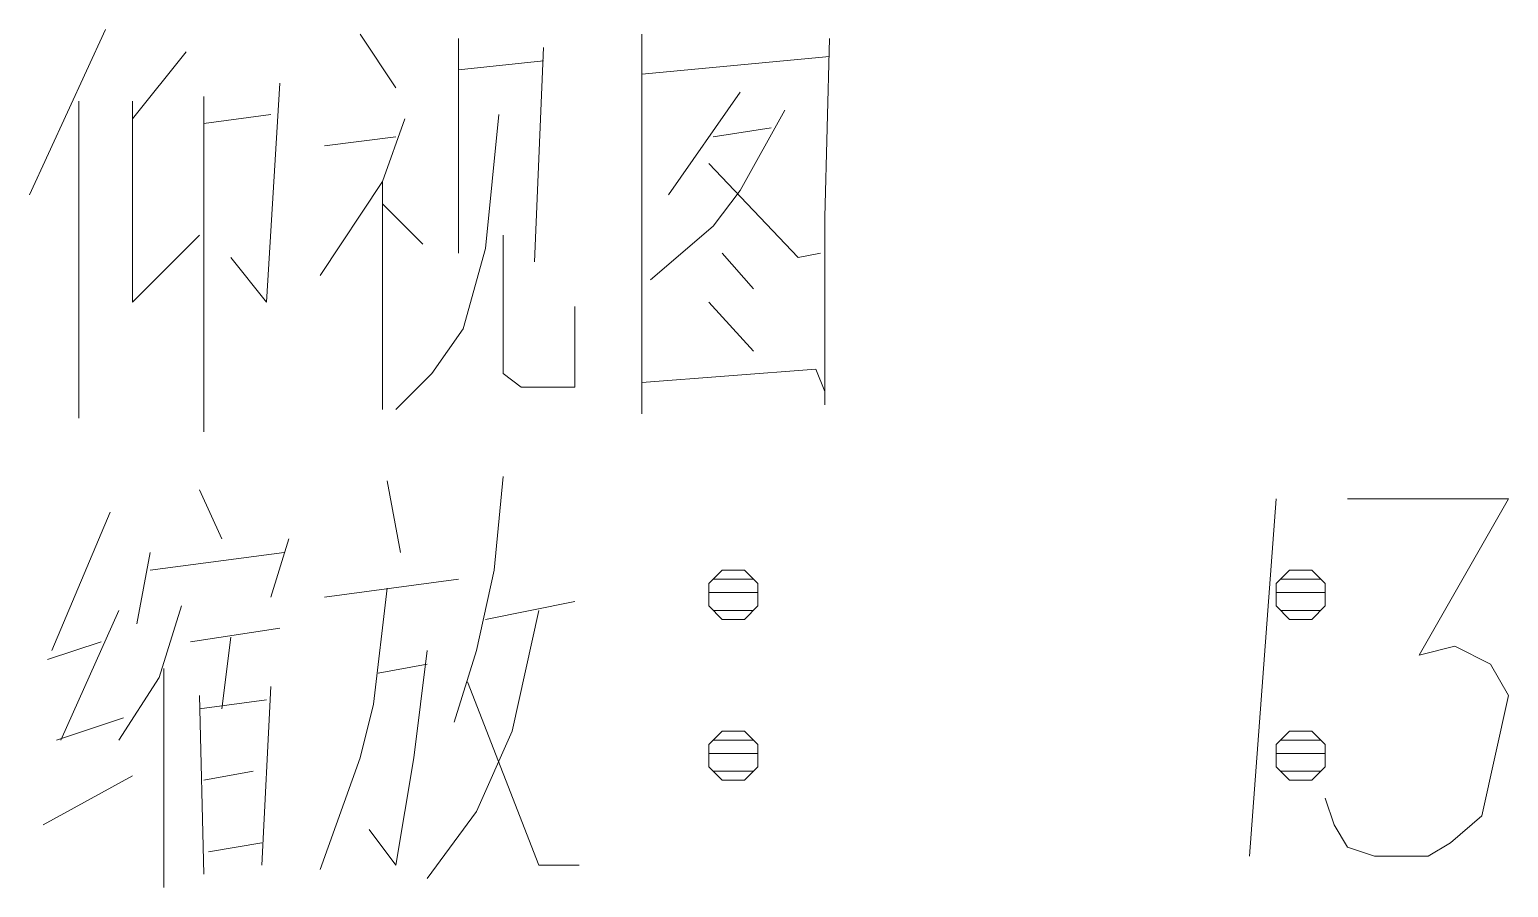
# Model space of a CAD drawing. Extents: x 95 to 1141, y 12 to 831.
# Drawn here: x 573.39 to 584.98, y 12.3 to 19.02 of the extents above; entities that cross this region are included whole.
import ezdxf

# ---------------------------------------------------------------- set-up
doc = ezdxf.new("R2010")
doc.units = 0

msp = doc.modelspace()

# ---------------------------------------------------------------- linework, layer by layer
at = {"color": 7, "lineweight": 13}
for points in [[(573.987, 19.024), (573.392, 17.729)], [(575.982, 18.989), (576.262, 18.569)], [(576.752, 18.954), (576.752, 17.274)], [(577.347, 17.204), (577.417, 18.884)], [(578.187, 18.989), (578.187, 17.519), (578.187, 16.014)], [(578.187, 18.954), (578.187, 17.554), (578.187, 16.154)], [(579.622, 16.189), (579.622, 17.554), (579.657, 18.954)], [(574.197, 18.324), (574.617, 18.849)], [(577.417, 18.779), (576.752, 18.709)], [(579.657, 18.814), (578.187, 18.674)], [(575.247, 16.889), (575.352, 18.604)], [(573.777, 15.979), (573.777, 17.204), (573.777, 18.464)], [(574.197, 18.464), (574.197, 16.889)], [(574.757, 18.499), (574.757, 17.204), (574.757, 15.874)], [(578.957, 18.534), (578.397, 17.729)], [(574.757, 18.289), (575.282, 18.359)], [(576.332, 18.324), (576.157, 17.834), (575.667, 17.099)], [(577.067, 18.359), (576.962, 17.309)], [(578.957, 17.764), (579.307, 18.394)], [(578.747, 18.184), (579.202, 18.254)], [(575.702, 18.114), (576.262, 18.184)], [(578.712, 17.974), (579.412, 17.239)], [(576.157, 17.834), (576.157, 16.049)], [(578.747, 17.484), (578.957, 17.764)], [(576.157, 17.659), (576.472, 17.344)], [(574.197, 16.889), (574.722, 17.414)], [(577.102, 16.329), (577.102, 17.414)], [(578.257, 17.064), (578.747, 17.484)], [(576.962, 17.309), (576.787, 16.679)], [(578.817, 17.274), (579.062, 16.994)], [(579.412, 17.239), (579.587, 17.274)], [(575.247, 16.889), (574.967, 17.239)], [(577.662, 16.854), (577.662, 16.224)], [(578.712, 16.889), (579.062, 16.504)], [(576.542, 16.329), (576.787, 16.679)], [(578.187, 16.259), (579.552, 16.364)], [(579.622, 16.084), (579.622, 16.189), (579.552, 16.364)], [(576.262, 16.049), (576.542, 16.329)], [(577.242, 16.224), (577.102, 16.329)], [(577.662, 16.224), (577.242, 16.224)], [(577.102, 15.524), (577.032, 14.789)], [(574.722, 15.419), (574.897, 15.034)], [(576.192, 15.489), (576.297, 14.929)], [(583.157, 15.349), (583.052, 13.949), (582.947, 12.549)], [(583.542, 13.004), (583.612, 12.794), (583.717, 12.619), (583.927, 12.549), (584.347, 12.549), (584.522, 12.654), (584.767, 12.864), (584.977, 13.809), (584.837, 14.054), (584.557, 14.194), (584.277, 14.124), (584.977, 15.349), (583.717, 15.349)], [(574.022, 15.244), (573.567, 14.159)], [(575.422, 15.034), (575.282, 14.579)], [(574.337, 14.929), (574.232, 14.369)], [(574.337, 14.789), (575.387, 14.929)], [(575.702, 14.579), (576.752, 14.719)], [(577.032, 14.789), (576.892, 14.159)], [(578.747, 14.719), (579.062, 14.719)], [(583.192, 14.719), (583.507, 14.719)], [(576.192, 14.649), (576.087, 13.739), (575.982, 13.319), (575.667, 12.444)], [(578.712, 14.614), (579.097, 14.614)], [(583.157, 14.614), (583.542, 14.614)], [(574.582, 14.509), (574.407, 13.949)], [(576.962, 14.404), (577.662, 14.544)], [(574.092, 14.474), (573.637, 13.459)], [(577.382, 14.474), (577.172, 13.529)], [(578.747, 14.474), (579.062, 14.474)], [(583.192, 14.474), (583.507, 14.474)], [(574.652, 14.229), (575.352, 14.334)], [(574.967, 14.264), (574.897, 13.704)], [(573.952, 14.229), (573.532, 14.089)], [(576.507, 14.159), (576.402, 13.319), (576.262, 12.479), (576.052, 12.759)], [(576.892, 14.159), (576.717, 13.599)], [(574.442, 14.019), (574.442, 12.304)], [(576.122, 13.984), (576.507, 14.054)], [(574.407, 13.949), (574.092, 13.459)], [(576.822, 13.914), (577.382, 12.479)], [(574.722, 13.809), (574.757, 12.409)], [(575.282, 13.879), (575.212, 12.479)], [(574.722, 13.704), (575.247, 13.774)], [(573.602, 13.459), (574.127, 13.634)], [(577.172, 13.529), (576.892, 12.899)], [(578.747, 13.459), (579.062, 13.459)], [(583.192, 13.459), (583.507, 13.459)], [(578.712, 13.354), (579.097, 13.354)], [(583.157, 13.354), (583.542, 13.354)], [(574.757, 13.144), (575.142, 13.214)], [(578.747, 13.214), (579.062, 13.214)], [(583.192, 13.214), (583.507, 13.214)], [(573.497, 12.794), (574.197, 13.179)], [(576.892, 12.899), (576.507, 12.374)], [(575.212, 12.654), (574.792, 12.584)], [(577.382, 12.479), (577.697, 12.479)]]:
    msp.add_lwpolyline(points, dxfattribs=at)
for points in [[(578.817, 14.404), (578.992, 14.404), (579.097, 14.509), (579.097, 14.684), (578.992, 14.789), (578.817, 14.789), (578.712, 14.684), (578.712, 14.509)], [(583.262, 14.404), (583.437, 14.404), (583.542, 14.509), (583.542, 14.684), (583.437, 14.789), (583.262, 14.789), (583.157, 14.684), (583.157, 14.509)], [(578.817, 13.144), (578.992, 13.144), (579.097, 13.249), (579.097, 13.424), (578.992, 13.529), (578.817, 13.529), (578.712, 13.424), (578.712, 13.249)], [(583.262, 13.144), (583.437, 13.144), (583.542, 13.249), (583.542, 13.424), (583.437, 13.529), (583.262, 13.529), (583.157, 13.424), (583.157, 13.249)]]:
    msp.add_lwpolyline(points, close=True, dxfattribs=at)

doc.saveas('drawing.dxf')
